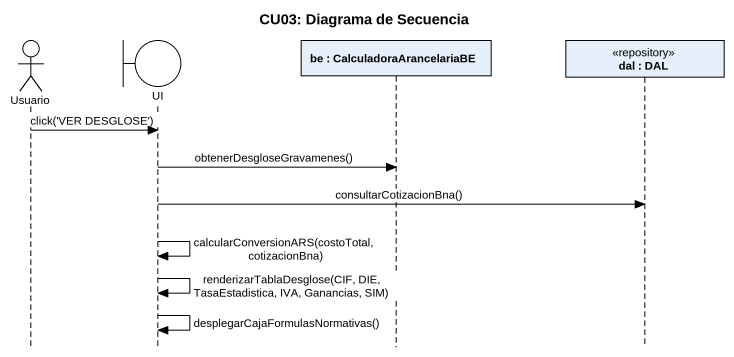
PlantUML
@startuml
title CU03: Diagrama de Secuencia
hide footbox
actor Usuario
boundary UI
participant "be : CalculadoraArancelariaBE" as be_CalculadoraArancelariaBE
participant "dal : DAL" as dal_DAL <<repository>>

Usuario -> UI : click('VER DESGLOSE')
UI -> be_CalculadoraArancelariaBE : obtenerDesgloseGravamenes()
UI -> dal_DAL : consultarCotizacionBna()
UI -> UI : calcularConversionARS(costoTotal, cotizacionBna)
UI -> UI : renderizarTablaDesglose(CIF, DIE, TasaEstadistica, IVA, Ganancias, SIM)
UI -> UI : desplegarCajaFormulasNormativas()
@enduml
